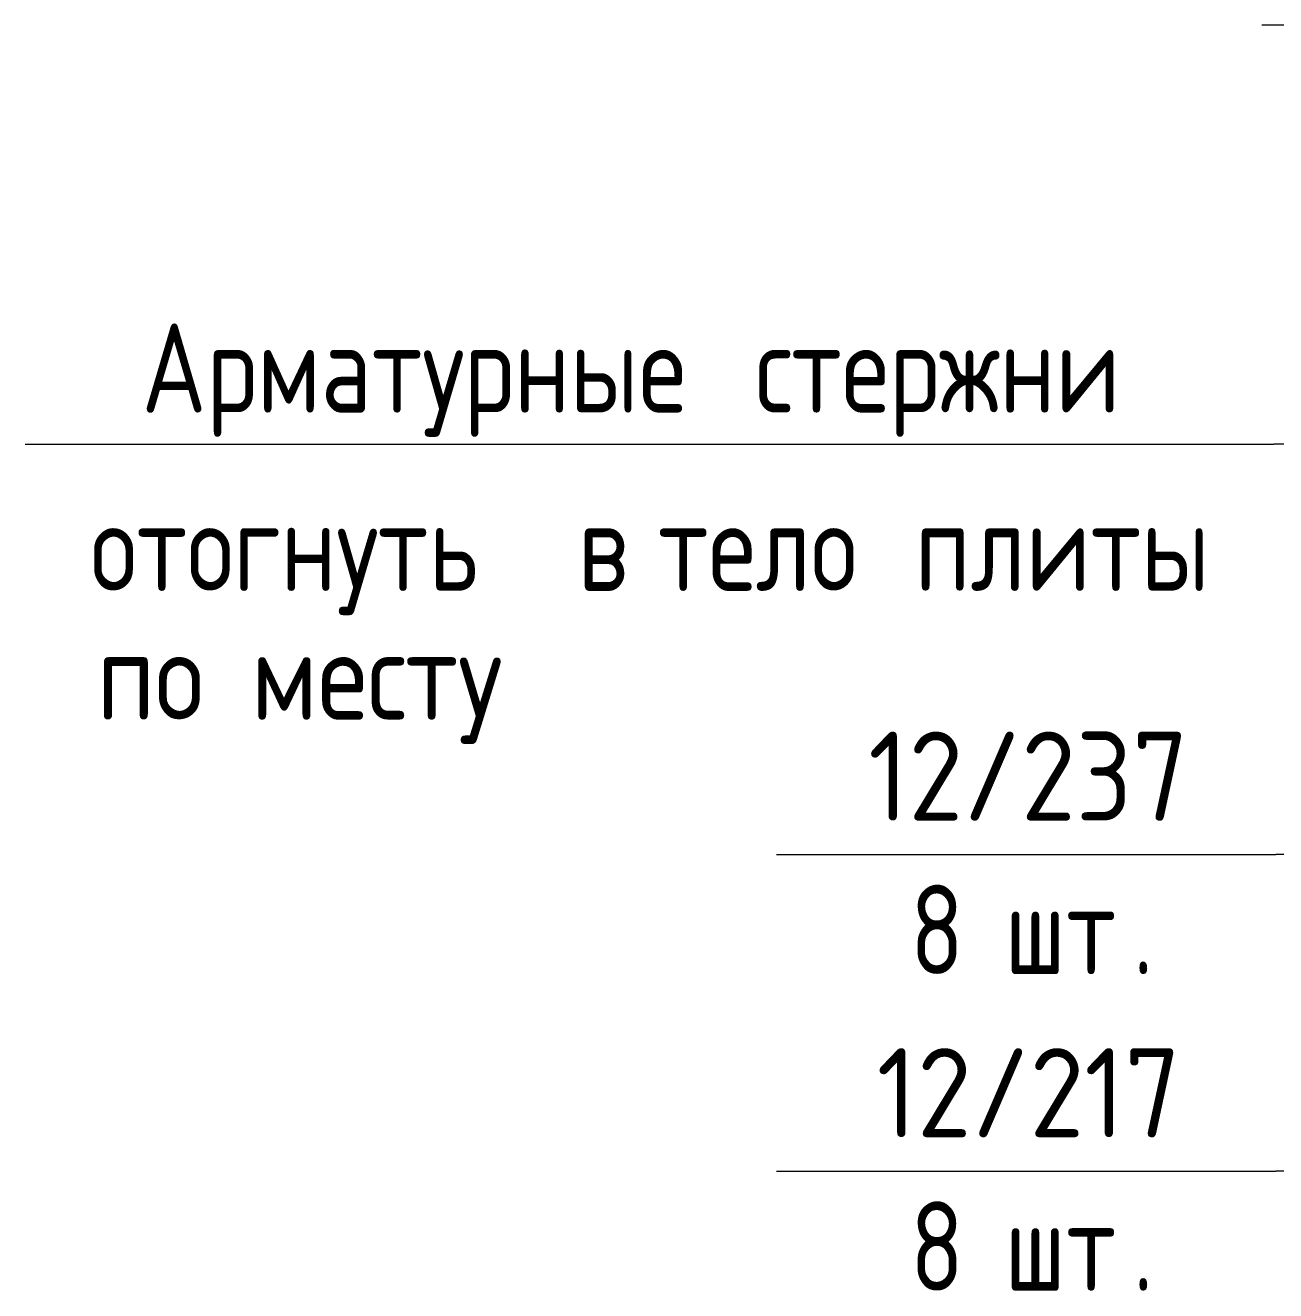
# Model space of a CAD drawing. Header units: millimetres. Extents: x -737 to 48133, y -5064 to 36443.
# Drawn here: x 44097 to 44973, y 2878 to 3765 of the extents above; entities that cross this region are included whole.
import ezdxf

# ---------------------------------------------------------------- set-up
doc = ezdxf.new("R2010")
doc.units = ezdxf.units.MM
doc.layers.add('AA_Vinoska', color=7, linetype='Continuous', lineweight=9)
doc.layers.add('Gen_Text', color=7, linetype='Continuous', lineweight=9)
doc.styles.add('GOST Common_1', font='GOST_Common.ttf', dxfattribs={"width": 0.85, "height": 62.5})
doc.styles.add('ISOCPEUR_6', font='isocpeur.TTF', dxfattribs={"width": 0.9, "height": 62.5})
doc.styles.add('ISOCPEUR_7', font='isocpeur.TTF', dxfattribs={"width": 0.85, "height": 62.5})
doc.styles.add('ISOCPEUR_8', font='isocpeur.TTF', dxfattribs={"width": 0.8, "height": 62.5})

# ---------------------------------------------------------------- blocks, each defined once
blk = doc.blocks.new('010_Текст с выноской - Текст 2 строки-4161196-Схема обрамления отверстия 1500х1050 _h_')
at = {"layer": 'AA_Vinoska'}
blk.add_line((-35619.4, 3471.63), (-34744.4, 3471.63), dxfattribs=at)
blk = doc.blocks.new('042_М_Арматуры - Диам длина поз _ Комментарий-3662934-Схема обрамления отверстия 1500х1050 _h_')
at = {"layer": 'AA_Vinoska'}
blk.add_line((-35093, 1279.36), (-34743, 1279.36), dxfattribs=at)

msp = doc.modelspace()

# ---------------------------------------------------------------- linework, layer by layer
at = {"layer": 'AA_Vinoska'}
for p, q in [((45038.5985, 3765.1596), (44963.5985, 3765.1596)), ((45398.8358, 3471.6324), (44971.9047, 3471.6324)), ((45394.6583, 3183.8119), (44973.3056, 3183.8119)), ((45267.0831, 2961.8862), (44973.3056, 2961.8862))]:
    msp.add_line(p, q, dxfattribs=at)

# ---------------------------------------------------------------- block references
for name, p in [('010_Текст с выноской - Текст 2 строки-4161196-Схема обрамления отверстия 1500х1050 _h_', (79716.303, 0)), ('042_М_Арматуры - Диам длина поз _ Комментарий-3662934-Схема обрамления отверстия 1500х1050 _h_', (79716.303, 1904.4544)), ('042_М_Арматуры - Диам длина поз _ Комментарий-3662934-Схема обрамления отверстия 1500х1050 _h_', (79716.303, 1682.5288))]:
    msp.add_blockref(name, p, dxfattribs=at)

# ---------------------------------------------------------------- texts
at = {"layer": 'AA_Vinoska', "char_height": 62.5, "attachment_point": 1}
for s, insert, width, style in [('Арматурные', (44178.368, 3556.19), 499.15068, 'GOST Common_1'), ('\\fGOST Common|b0|i0|c204|p34|;\\W.85; ', (44590.2085, 3556.19), 22.146617, 'GOST Common_1'), ('стержни', (44608.4813, 3556.19), 339.013602, 'GOST Common_1'), ('\\fGOST Common|b0|i0|c204|p34|;\\W.85; ', (44465.8496, 3431.19), 22.146617, 'GOST Common_1'), ('\\fGOST Common|b0|i0|c204|p34|;\\W.85; ', (44522.0735, 3431.19), 22.146617, 'GOST Common_1'), ('\\fGOST Common|b0|i0|c204|p34|;\\W.85; ', (44701.9902, 3431.19), 22.146617, 'GOST Common_1'), ('отогнуть', (44142.5618, 3431.19), 391.824766, 'GOST Common_1'), ('\\fGOST Common|b0|i0|c204|p34|;\\W.85;в', (44484.1223, 3431.19), 45.99682, 'GOST Common_1'), ('тело', (44540.3463, 3431.19), 195.912383, 'GOST Common_1'), ('плиты', (44720.263, 3431.19), 247.019961, 'GOST Common_1'), ('12/237', (44687.7341, 3270.0681), 277.784719, 'ISOCPEUR_6'), ('8 ', (44717.0466, 3162.5918), 80.16875, 'ISOCPEUR_8'), ('шт', (44783.1924, 3162.5918), 109.0295, 'ISOCPEUR_8'), ('\\fISOCPEUR|b0|i0|c204|p34|;\\W.8;.', (44873.1508, 3162.5918), 17.637125, 'ISOCPEUR_8'), ('12/217', (44693.6966, 3048.1424), 263.354344, 'ISOCPEUR_6'), ('8 ', (44717.0466, 2940.6661), 80.16875, 'ISOCPEUR_8'), ('шт', (44783.1924, 2940.6661), 109.0295, 'ISOCPEUR_8'), ('\\fISOCPEUR|b0|i0|c204|p34|;\\W.8;.', (44873.1508, 2940.6661), 17.637125, 'ISOCPEUR_8')]:
    msp.add_mtext(s, dxfattribs=dict(at, insert=insert, width=width, style=style))
at = {"layer": 'Gen_Text', "char_height": 62.5, "attachment_point": 1, "style": 'ISOCPEUR_7'}
for s, insert, width in [('\\fISOCPEUR|b0|i0|c204|p34|;\\W.85; ', (44222.7064, 3340.8838), 39.182477), ('по', (44146.804, 3340.8838), 91.993641), ('месту', (44255.0352, 3340.8838), 240.205617)]:
    msp.add_mtext(s, dxfattribs=dict(at, insert=insert, width=width))

doc.saveas('drawing.dxf')
